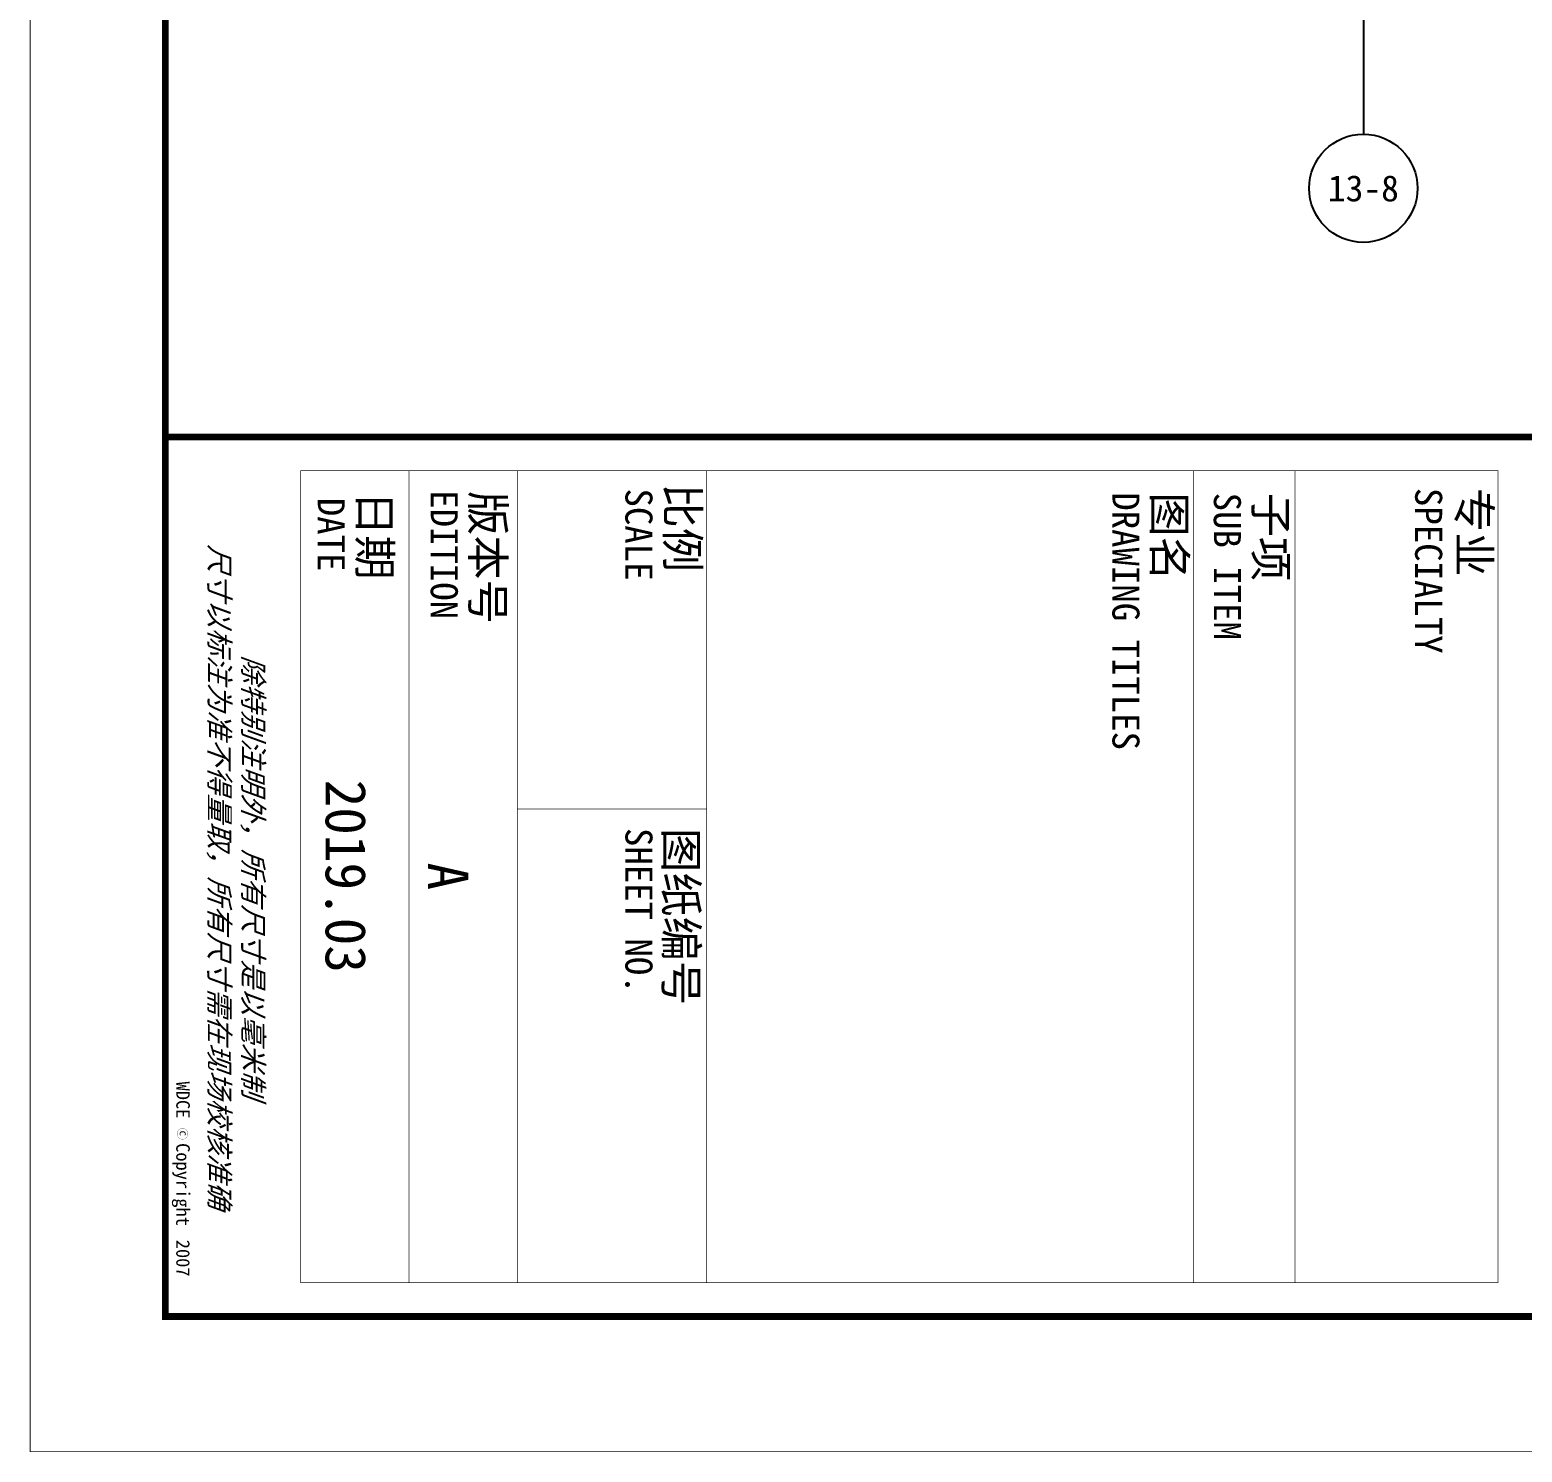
# Model space of a CAD drawing. Extents: x 76956 to 102217, y 21605 to 39570.
# Drawn here: x 90336 to 92542, y 22749 to 24851 of the extents above; entities that cross this region are included whole.
import ezdxf
from ezdxf.enums import TextEntityAlignment as Align

# ---------------------------------------------------------------- set-up
doc = ezdxf.new("R2010")
doc.units = 0
doc.header["$LTSCALE"] = 1000
doc.header["$MEASUREMENT"] = 0
doc.layers.add('01-标注_轴线坐标', color=132, linetype='Continuous')
doc.layers.add('02-TEXT_轴号', color=7, linetype='Continuous')
doc.styles.add('_TCH_AXIS', font='STXIHEI_0.TTF', dxfattribs={"width": 0.75})
doc.styles.add('图签信息$0$华文细黑', font='STXIHEI_0.TTF', dxfattribs={"height": 10})

# ---------------------------------------------------------------- blocks, each defined once
blk = doc.blocks.new('图框-A1')
for points, const_width in [([(0, 0), (841, 0), (841, 594), (0, 594)], 0.05), ([(766, 584), (25, 584), (25, 10), (766, 10)], 0.5)]:
    blk.add_lwpolyline(points, close=True, dxfattribs=dict(const_width=const_width))
blk = doc.blocks.new('图签信息$0$WDCE Copyright200X')
at = {"const_width": 0.016}
blk.add_lwpolyline([(-10.6, 1.26, 1), (-11.4, 1.26, 1)], format="xyb", close=True, dxfattribs=at)
at = {"style": '图签信息$0$华文细黑'}
for s, p in [('WDCE ', (-11.46, 0.5)), ('     Copyright ', (-3.51, 0.5))]:
    blk.add_text(s, height=1, dxfattribs=at).set_placement(p, align=Align.BOTTOM_RIGHT)
blk.add_text('c', height=0.6, dxfattribs=at).set_placement((-11.04, 1.35), align=Align.MIDDLE_CENTER)
blk.add_attdef('200X', text='', height=1, dxfattribs=at).set_placement((-0.45, 0.5), align=Align.BOTTOM_RIGHT)
blk = doc.blocks.new('图签信息')
at = {"const_width": 0.5}
blk.add_lwpolyline([(-65, 0), (0, 0), (0, 500.5), (-65, 500.5)], close=True, dxfattribs=at)
at = {"const_width": 0.05}
for points in [[(-62.5, 98.5), (-2.5, 98.5), (-2.5, 10), (-62.5, 10), (-62.5, 98.5)], [(-62.5, 83.5), (-2.5, 83.5)], [(-62.5, 76), (-2.5, 76)], [(-62.5, 40), (-2.5, 40)], [(-37.5, 40), (-37.5, 26)], [(-62.5, 26), (-2.5, 26)], [(-62.5, 18), (-2.5, 18)]]:
    blk.add_lwpolyline(points, dxfattribs=at)
blk.add_blockref('图签信息$0$WDCE Copyright200X', (-2.5, 0)).add_auto_attribs({'200X': '2007'})
at = {"style": '图签信息$0$华文细黑'}
for s, height, p in [('专业', 2.4, (-61.23, 97.93)), ('SPECIALTY', 2, (-61.23, 94.38)), ('子项', 2.4, (-60.88, 82.92)), ('SUB ITEM', 2, (-60.88, 79.5)), ('图名', 2.4, (-60.91, 75.41)), ('DRAWING TITLES', 2, (-60.91, 72)), ('比例', 2.4, (-61.56, 39.42)), ('图纸编号', 2.4, (-36.1, 39.32)), ('SCALE', 2, (-61.19, 36)), ('SHEET NO.', 2, (-36.1, 36)), ('版本号', 2.4, (-61, 25.03)), ('EDITION', 2, (-61.06, 21.61)), ('日期', 2.4, (-61, 16.68)), ('DATE', 2, (-60.5, 13.26))]:
    blk.add_text(s, height=height, dxfattribs=at).set_placement(p, align=Align.TOP_LEFT)
at = {"color": 4, "style": '图签信息$0$华文细黑'}
for s, p in [('A', (-32.53, 19.4)), ('2019.03', (-32.53, 11.84))]:
    blk.add_text(s, height=3, dxfattribs=at).set_placement(p, align=Align.CENTER)
at = {"style": '图签信息$0$华文细黑', "oblique": 20}
for s, p in [('除特别注明外，所有尺寸是以毫米制', (-32.5, 6.5)), ('尺寸以标注为准不得量取，所有尺寸需在现场校核准确', (-32.5, 4))]:
    blk.add_text(s, height=1.5, dxfattribs=at).set_placement(p, align=Align.MIDDLE_CENTER)
blk = doc.blocks.new('图签-A1')
at = {"color": 2}
blk.add_blockref('图签信息', (0, 0), dxfattribs=at)

msp = doc.modelspace()

# ---------------------------------------------------------------- linework, layer by layer
at = {"layer": '01-标注_轴线坐标'}
msp.add_line((92307.3, 24996.9), (92307.3, 24696.9), dxfattribs=at)
msp.add_circle((92307.3, 24616.9), 80, dxfattribs=at)

# ---------------------------------------------------------------- block references
at = {"xscale": 20, "yscale": 20, "zscale": 20, "rotation": 270}
for name, p in [('图框-A1', (90336.3, 39569.4)), ('图签-A1', (90536.3, 22949.4))]:
    msp.add_blockref(name, p, dxfattribs=at)

# ---------------------------------------------------------------- texts
at = {"layer": '02-TEXT_轴号', "style": '_TCH_AXIS', "width": 0.926829}
msp.add_text('13-8', height=38.72, dxfattribs=at).set_placement((92254.8, 24597.5), (92359.9, 24597.5), align=Align.FIT)

doc.saveas('drawing.dxf')
